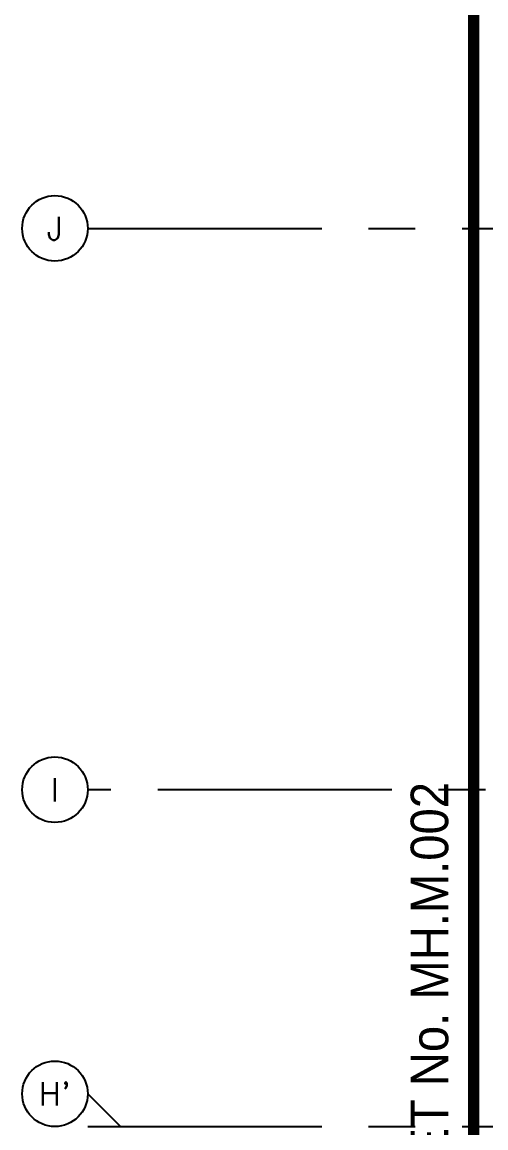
# Model space of a CAD drawing. Extents: x 417877.3 to 417955.8, y 43396.6 to 43486.9.
# Drawn here: x 417877.34 to 417882.29, y 43443.16 to 43454.98 of the extents above; entities that cross this region are included whole.
import ezdxf
from ezdxf.enums import TextEntityAlignment as Align

# ---------------------------------------------------------------- set-up
doc = ezdxf.new("R2010")
doc.units = 0
doc.header["$MEASUREMENT"] = 0
doc.linetypes.add('CENTER2', pattern=[1.125, 0.75, -0.125, 0.125, -0.125])
doc.linetypes.add('CENTERX2', pattern=[4, 2.5, -0.5, 0.5, -0.5])
for name, color, linetype in [('AX-CR', 7, 'CONTINUOUS'), ('AX-TXT', 2, 'CONTINUOUS'), ('AXES', 11, 'CENTERX2'), ('ELEV', 2, 'CONTINUOUS'), ('TXT1', 2, 'CONTINUOUS')]:
    doc.layers.add(name, color=color, linetype=linetype)
doc.styles.add('ROMANS', font='ROMANS.shx', dxfattribs={"width": 0.6})
doc.styles.add('TTXT', font='ARIAL.TTF', dxfattribs={"width": 0.6})

# ---------------------------------------------------------------- blocks, each defined once
blk = doc.blocks.new('AXR')
at = {"layer": 'AX-CR'}
blk.add_circle((350, 0), 350, dxfattribs=at)
at = {"layer": 'AX-TXT', "style": 'ROMANS'}
blk.add_attdef('AX', text='', height=250, dxfattribs=at).set_placement((350, 0), align=Align.MIDDLE)

msp = doc.modelspace()

# ---------------------------------------------------------------- linework, layer by layer
at = {"layer": 'AXES'}
for p, q in [((417878.039, 43452.779), (417885.288, 43452.779)), ((417885.288, 43446.779), (417878.039, 43446.779)), ((417878.389, 43443.179), (417878.039, 43443.529)), ((417878.039, 43443.179), (417885.288, 43443.179))]:
    msp.add_line(p, q, dxfattribs=at)
at = {"layer": 'ELEV', "linetype": 'CENTER2', "const_width": 0.12}
msp.add_lwpolyline([(417882.164, 43409.819), (417882.164, 43479.779)], dxfattribs=at)

# ---------------------------------------------------------------- block references
at = {"layer": 'AXES', "xscale": 0.0009999871253967285, "yscale": 0.001000002026557922, "zscale": 0.001}
for p, values in [((417877.339, 43452.779), {'AX': 'J'}), ((417877.339, 43446.779), {'AX': 'I'}), ((417877.339, 43443.529), {'AX': "H'"})]:
    msp.add_blockref('AXR', p, dxfattribs=at).add_auto_attribs(values)

# ---------------------------------------------------------------- texts
at = {"layer": 'TXT1', "color": 6, "style": 'TTXT', "width": 0.9}
msp.add_text('MATCH LINE CONTINUATION SHEET No. MH.M.002', height=0.40118, rotation=90, dxfattribs=at).set_placement((417881.891, 43434.616))

doc.saveas('drawing.dxf')
